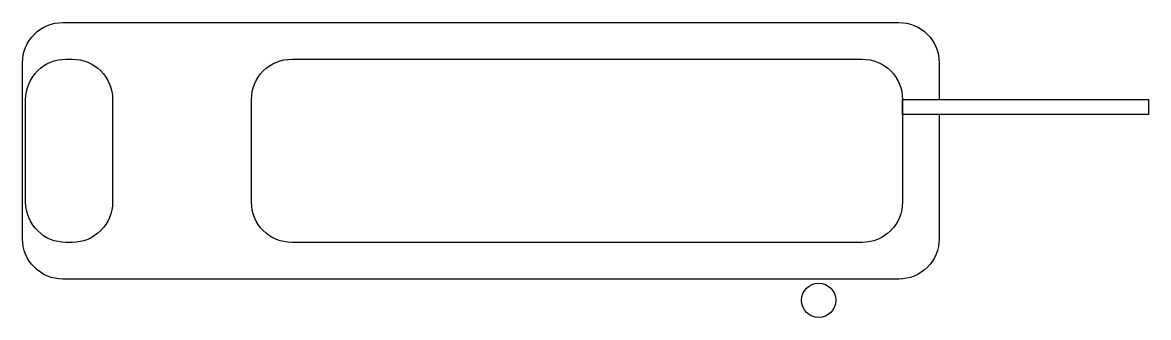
# Model space of a CAD drawing. Extents: x 7.958 to 8.265, y 4.679 to 4.759.
import ezdxf

# ---------------------------------------------------------------- set-up
doc = ezdxf.new("R2010")
doc.units = 0
doc.header["$LTSCALE"] = 0.5
doc.layers.get('0').update_dxf_attribs({"linetype": 'CONTINUOUS'})

msp = doc.modelspace()

# ---------------------------------------------------------------- linework, layer by layer
at = {"color": 0}
for points in [[(8.20785, 4.73387), (8.20785, 4.70001, -0.414214), (8.19685, 4.689), (7.96886, 4.689, -0.414214), (7.95785, 4.70001), (7.95785, 4.748, -0.414214), (7.96886, 4.759)], [(7.96886, 4.759), (8.19685, 4.759, -0.414214), (8.20785, 4.748), (8.20785, 4.738, -0.414214)]]:
    msp.add_lwpolyline(points, format="xyb", dxfattribs=at)
for points in [[(7.9697, 4.749), (7.97141, 4.749, -0.414214), (7.98241, 4.738), (7.98241, 4.71001, -0.414214), (7.97141, 4.699), (7.9697, 4.699, -0.414214), (7.95869, 4.71001), (7.95869, 4.738, -0.414214)], [(8.03131, 4.749), (8.18685, 4.749, -0.414214), (8.19785, 4.738), (8.19785, 4.71001, -0.414214), (8.18685, 4.699), (8.03131, 4.699, -0.414214), (8.0203, 4.71001), (8.0203, 4.738, -0.414214)]]:
    msp.add_lwpolyline(points, format="xyb", close=True, dxfattribs=at)
for points in [[(8.19785, 4.738), (8.20785, 4.738)], [(8.20785, 4.73387), (8.19785, 4.73387), (8.19785, 4.738)], [(8.20785, 4.738), (8.26494, 4.738), (8.26494, 4.73387), (8.20785, 4.73387)]]:
    msp.add_lwpolyline(points, dxfattribs=at)
msp.add_circle((8.175, 4.68322), 0.00469, dxfattribs=at)

doc.saveas('drawing.dxf')
